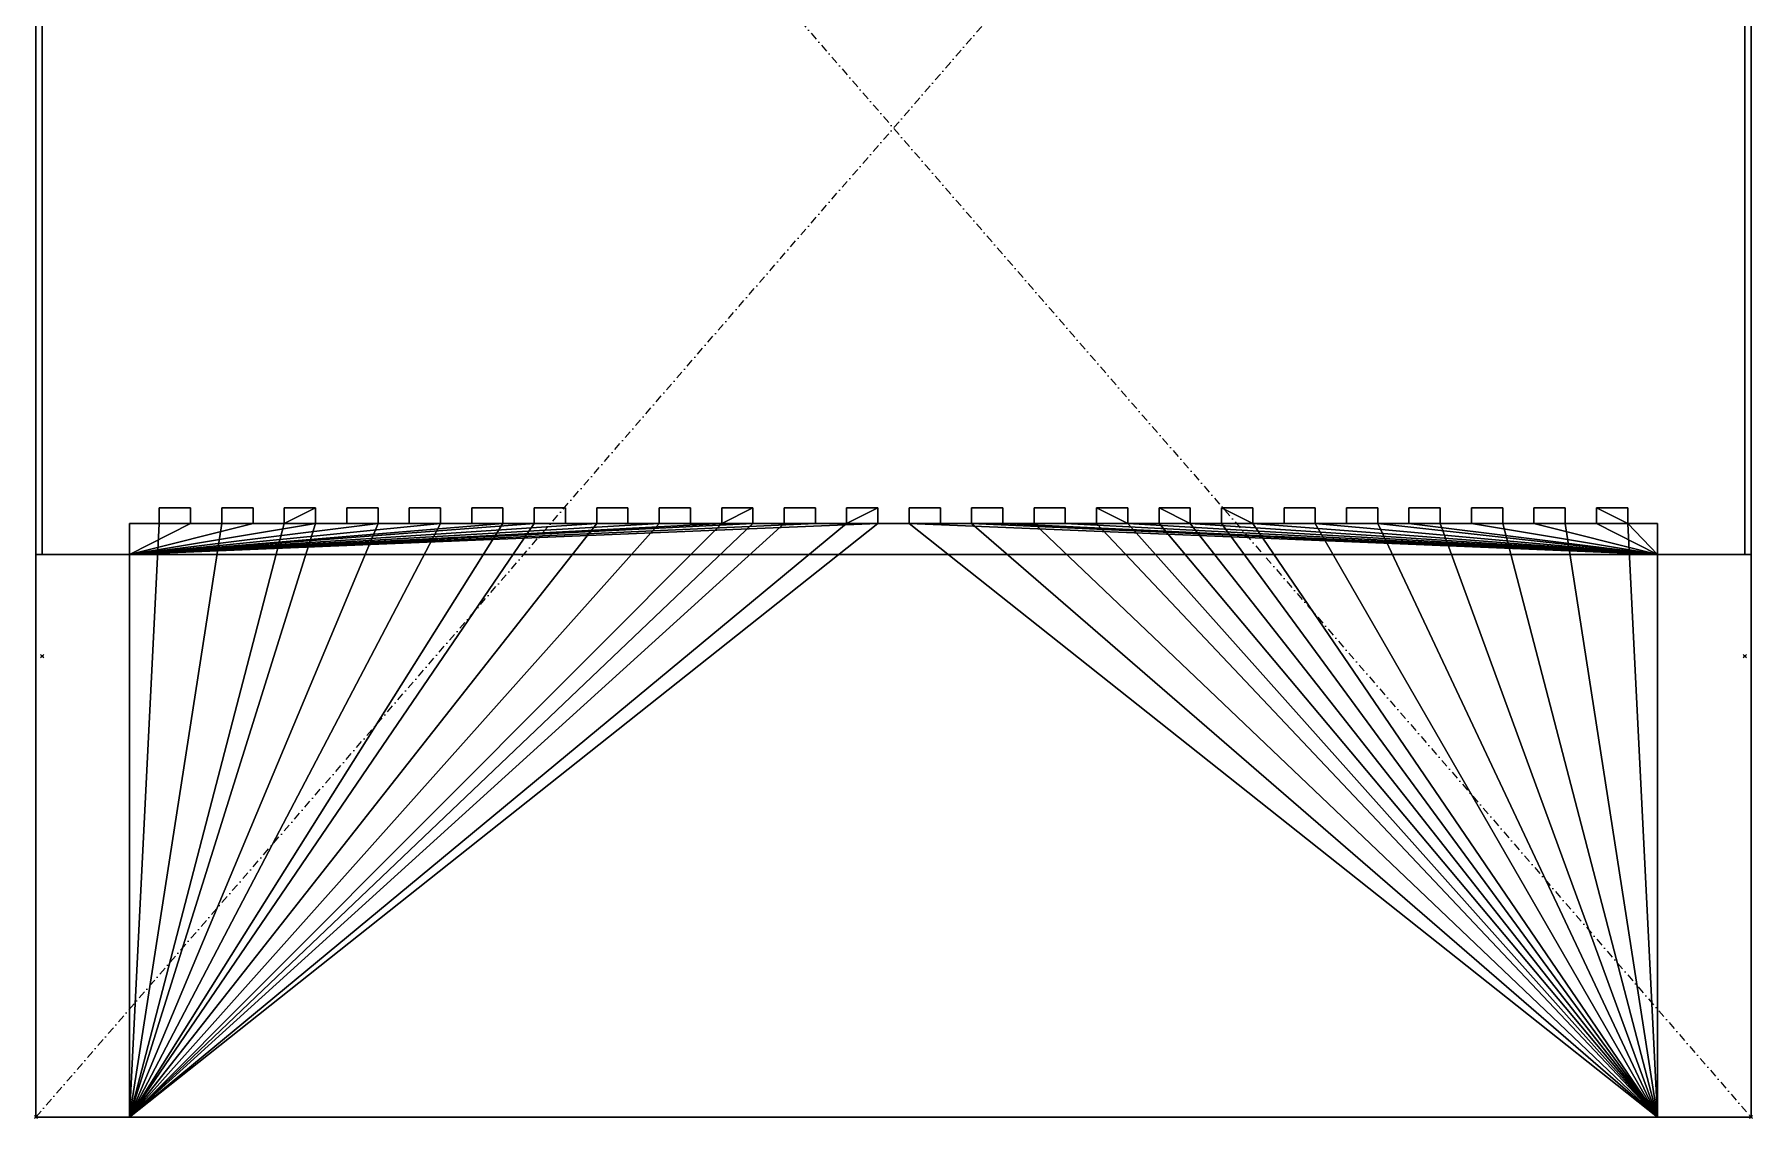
# Model space of a CAD drawing. Header units: millimetres. Extents: x -5 to 1122, y -1267 to 121.
# Drawn here: x -5 to 1095, y -1267 to -573 of the extents above; entities that cross this region are included whole.
import ezdxf

# ---------------------------------------------------------------- set-up
doc = ezdxf.new("R2010")
doc.units = ezdxf.units.MM
doc.header["$PDMODE"] = 35
doc.linetypes.add('TRATTO-PUNTO', pattern=[1, 0.5, -0.25, 0, -0.25])
for name, color, linetype in [('PQ_200_2D', 1, 'Continuous'), ('PQ_200_3D', 1, 'Continuous'), ('PQ_204_2D', 7, 'Continuous'), ('PQ_INS_3D', 3, 'Continuous')]:
    doc.layers.add(name, color=color, linetype=linetype)

msp = doc.modelspace()

# ---------------------------------------------------------------- linework, layer by layer
at = {"layer": 'PQ_200_2D', "linetype": 'TRATTO-PUNTO', "ltscale": 10}
for p, q in [((-4, -1266), (-4, 0)), ((1094, 0), (1094, -1266)), ((1094, -1266), (-4, -1266))]:
    msp.add_line(p, q, dxfattribs=at)
at = {"layer": 'PQ_204_2D', "linetype": 'TRATTO-PUNTO', "ltscale": 10}
for p, q in [((-4, 0), (1094, -1266)), ((-4, -1266), (1094, 0))]:
    msp.add_line(p, q, dxfattribs=at)
at = {"layer": 'PQ_INS_3D'}
for p in [(0, -971), (1090, -971), (-4, -1266), (1094, -1266)]:
    msp.add_point(p, dxfattribs=at)

# ---------------------------------------------------------------- meshes
at = {"layer": 'PQ_200_3D'}
mesh = msp.add_polyface(dxfattribs=at)
corners = [(-4, -906, 1934), (-4, -1266, 2057.9), (-4, -1266, 2178), (-4, 0, 2178), (-4, 0, 1707), (-4, -906, 1707)]
mesh.append_faces([[corners[k] for k in face] for face in [(0, 4, 5)]], dxfattribs={"vtx0": -1})
mesh.append_faces([[corners[k] for k in face] for face in [(3, 4, 0, 2)]], dxfattribs={"vtx1": -1, "vtx2": -1})
mesh.append_faces([[corners[k] for k in face] for face in [(0, 1, 2)]], dxfattribs={"vtx2": -1})
mesh = msp.add_polyface(dxfattribs=at)
corners = [(0, 0, 1707), (0, -906, 1707), (-4, -906, 1707), (-4, 0, 1707)]
mesh.append_faces([[corners[k] for k in face] for face in [(0, 1, 2, 3)]])
mesh = msp.add_polyface(dxfattribs=at)
corners = [(-4, -1266, 2178), (1094, -1266, 2178), (1094, 0, 2178), (-4, 0, 2178)]
mesh.append_faces([[corners[k] for k in face] for face in [(0, 1, 2, 3)]])
mesh = msp.add_polyface(dxfattribs=at)
corners = [(0, 0, 1728), (0, -906, 1728), (0, -906, 1707), (0, 0, 1707)]
mesh.append_faces([[corners[k] for k in face] for face in [(0, 1, 2, 3)]])
mesh = msp.add_polyface(dxfattribs=at)
corners = [(0, -906, 1728), (0, 0, 1728), (1090, 0, 1728), (1090, -906, 1728)]
mesh.append_faces([[corners[k] for k in face] for face in [(0, 1, 2, 3)]])
mesh = msp.add_polyface(dxfattribs=at)
corners = [(1090, 0, 1707), (1090, -906, 1707), (1090, -906, 1728), (1090, 0, 1728)]
mesh.append_faces([[corners[k] for k in face] for face in [(0, 1, 2, 3)]])
mesh = msp.add_polyface(dxfattribs=at)
corners = [(1094, 0, 1707), (1094, -906, 1707), (1090, -906, 1707), (1090, 0, 1707)]
mesh.append_faces([[corners[k] for k in face] for face in [(0, 1, 2, 3)]])
mesh = msp.add_polyface(dxfattribs=at)
corners = [(1094, 0, 2178), (1094, -1266, 2178), (1094, -1266, 2057.9), (1094, -906, 1934), (1094, -906, 1707), (1094, 0, 1707)]
mesh.append_faces([[corners[k] for k in face] for face in [(5, 3, 4)]], dxfattribs={"vtx0": -1})
mesh.append_faces([[corners[k] for k in face] for face in [(3, 5, 0, 1)]], dxfattribs={"vtx0": -1, "vtx3": -1})
mesh.append_faces([[corners[k] for k in face] for face in [(2, 3, 1)]], dxfattribs={"vtx1": -1})
mesh = msp.add_polyface(dxfattribs=at)
corners = [(1034, -1266, 2057.9), (56, -1266, 2057.9), (56, -886, 2057.9), (75, -886, 2057.9), (75, -876, 2057.9), (95, -876, 2057.9), (95, -886, 2057.9), (115, -886, 2057.9), (115, -876, 2057.9), (135, -876, 2057.9), (135, -886, 2057.9), (155, -886, 2057.9), (155, -876, 2057.9), (175, -876, 2057.9), (175, -886, 2057.9), (195, -886, 2057.9), (195, -876, 2057.9), (215, -876, 2057.9), (215, -886, 2057.9), (235, -886, 2057.9), (235, -876, 2057.9), (255, -876, 2057.9), (255, -886, 2057.9), (275, -886, 2057.9), (275, -876, 2057.9), (295, -876, 2057.9), (295, -886, 2057.9), (315, -886, 2057.9), (315, -876, 2057.9), (335, -876, 2057.9), (335, -886, 2057.9), (355, -886, 2057.9), (355, -876, 2057.9), (375, -876, 2057.9), (375, -886, 2057.9), (395, -886, 2057.9), (395, -876, 2057.9), (415, -876, 2057.9), (415, -886, 2057.9), (435, -886, 2057.9), (435, -876, 2057.9), (455, -876, 2057.9), (455, -886, 2057.9), (475, -886, 2057.9), (475, -876, 2057.9), (495, -876, 2057.9), (495, -886, 2057.9), (515, -886, 2057.9), (515, -876, 2057.9), (535, -876, 2057.9), (535, -886, 2057.9), (555, -886, 2057.9), (555, -876, 2057.9), (575, -876, 2057.9), (575, -886, 2057.9), (595, -886, 2057.9), (595, -876, 2057.9), (615, -876, 2057.9), (615, -886, 2057.9), (635, -886, 2057.9), (635, -876, 2057.9), (655, -876, 2057.9), (655, -886, 2057.9), (675, -886, 2057.9), (675, -876, 2057.9), (695, -876, 2057.9), (695, -886, 2057.9), (715, -886, 2057.9), (715, -876, 2057.9), (735, -876, 2057.9), (735, -886, 2057.9), (755, -886, 2057.9), (755, -876, 2057.9), (775, -876, 2057.9), (775, -886, 2057.9), (795, -886, 2057.9), (795, -876, 2057.9), (815, -876, 2057.9), (815, -886, 2057.9), (835, -886, 2057.9), (835, -876, 2057.9), (855, -876, 2057.9), (855, -886, 2057.9), (875, -886, 2057.9), (875, -876, 2057.9), (895, -876, 2057.9), (895, -886, 2057.9), (915, -886, 2057.9), (915, -876, 2057.9), (935, -876, 2057.9), (935, -886, 2057.9), (955, -886, 2057.9), (955, -876, 2057.9), (975, -876, 2057.9), (975, -886, 2057.9), (995, -886, 2057.9), (995, -876, 2057.9), (1015, -876, 2057.9), (1015, -886, 2057.9), (1034, -886, 2057.9)]
mesh.append_faces([[corners[k] for k in face] for face in [(86, 83, 84, 85), (82, 79, 80, 81), (98, 95, 96, 97), (90, 87, 88, 89), (94, 91, 92, 93), (0, 98, 99), (62, 59, 60, 61), (58, 55, 56, 57), (54, 51, 52, 53), (78, 75, 76, 77), (66, 64, 65), (49, 47, 48), (41, 39, 40)]], dxfattribs={"vtx0": -1})
mesh.append_faces([[corners[k] for k in face] for face in [(83, 86, 0, 82), (79, 82, 0, 78), (75, 78, 0, 74), (15, 18, 1, 14), (14, 1, 11, 13)]], dxfattribs={"vtx0": -1, "vtx1": -1, "vtx2": -1})
mesh.append_faces([[corners[k] for k in face] for face in [(74, 0, 71, 72), (70, 0, 67, 68), (1, 31, 34, 35), (1, 27, 30, 31)]], dxfattribs={"vtx0": -1, "vtx1": -1, "vtx3": -1})
mesh.append_faces([[corners[k] for k in face] for face in [(0, 70, 71), (0, 66, 67), (51, 0, 1, 50)]], dxfattribs={"vtx0": -1, "vtx2": -1})
mesh.append_faces([[corners[k] for k in face] for face in [(0, 86, 87, 90), (0, 94, 95, 98), (0, 90, 91, 94), (47, 49, 50, 1), (39, 41, 42, 1), (1, 22, 23, 26), (1, 18, 19, 22)]], dxfattribs={"vtx0": -1, "vtx2": -1, "vtx3": -1})
mesh.append_faces([[corners[k] for k in face] for face in [(45, 46, 43, 44), (37, 38, 35, 36), (33, 34, 31, 32), (29, 30, 27, 28), (25, 26, 23, 24), (21, 22, 19, 20), (9, 10, 7, 8), (5, 6, 3, 4), (17, 18, 15, 16), (12, 13, 11)]], dxfattribs={"vtx1": -1})
mesh.append_faces([[corners[k] for k in face] for face in [(42, 43, 1), (26, 27, 1)]], dxfattribs={"vtx1": -1, "vtx2": -1})
mesh.append_faces([[corners[k] for k in face] for face in [(62, 63, 0, 59), (58, 59, 0, 55), (54, 55, 0, 51), (63, 64, 66, 0), (46, 47, 1, 43), (38, 39, 1, 35), (10, 11, 1, 7), (6, 7, 1, 3)]], dxfattribs={"vtx1": -1, "vtx2": -1, "vtx3": -1})
mesh.append_faces([[corners[k] for k in face] for face in [(72, 73, 74), (68, 69, 70), (1, 2, 3)]], dxfattribs={"vtx2": -1})
mesh = msp.add_polyface(dxfattribs=at)
corners = [(56, -906, 1788), (1034, -906, 1788), (1034, -886, 1788), (1015, -886, 1788), (1015, -876, 1788), (995, -876, 1788), (995, -886, 1788), (975, -886, 1788), (975, -876, 1788), (955, -876, 1788), (955, -886, 1788), (935, -886, 1788), (935, -876, 1788), (915, -876, 1788), (915, -886, 1788), (895, -886, 1788), (895, -876, 1788), (875, -876, 1788), (875, -886, 1788), (855, -886, 1788), (855, -876, 1788), (835, -876, 1788), (835, -886, 1788), (815, -886, 1788), (815, -876, 1788), (795, -876, 1788), (795, -886, 1788), (775, -886, 1788), (775, -876, 1788), (755, -876, 1788), (755, -886, 1788), (735, -886, 1788), (735, -876, 1788), (715, -876, 1788), (715, -886, 1788), (695, -886, 1788), (695, -876, 1788), (675, -876, 1788), (675, -886, 1788), (655, -886, 1788), (655, -876, 1788), (635, -876, 1788), (635, -886, 1788), (615, -886, 1788), (615, -876, 1788), (595, -876, 1788), (595, -886, 1788), (575, -886, 1788), (575, -876, 1788), (555, -876, 1788), (555, -886, 1788), (535, -886, 1788), (535, -876, 1788), (515, -876, 1788), (515, -886, 1788), (495, -886, 1788), (495, -876, 1788), (475, -876, 1788), (475, -886, 1788), (455, -886, 1788), (455, -876, 1788), (435, -876, 1788), (435, -886, 1788), (415, -886, 1788), (415, -876, 1788), (395, -876, 1788), (395, -886, 1788), (375, -886, 1788), (375, -876, 1788), (355, -876, 1788), (355, -886, 1788), (335, -886, 1788), (335, -876, 1788), (315, -876, 1788), (315, -886, 1788), (295, -886, 1788), (295, -876, 1788), (275, -876, 1788), (275, -886, 1788), (255, -886, 1788), (255, -876, 1788), (235, -876, 1788), (235, -886, 1788), (215, -886, 1788), (215, -876, 1788), (195, -876, 1788), (195, -886, 1788), (175, -886, 1788), (175, -876, 1788), (155, -876, 1788), (155, -886, 1788), (135, -886, 1788), (135, -876, 1788), (115, -876, 1788), (115, -886, 1788), (95, -886, 1788), (95, -876, 1788), (75, -876, 1788), (75, -886, 1788), (56, -886, 1788)]
mesh.append_faces([[corners[k] for k in face] for face in [(3, 1, 2)]], dxfattribs={"vtx0": -1})
mesh.append_faces([[corners[k] for k in face] for face in [(0, 95, 98, 99), (75, 0, 74)]], dxfattribs={"vtx0": -1, "vtx1": -1})
mesh.append_faces([[corners[k] for k in face] for face in [(6, 1, 3, 5), (15, 18, 1, 14), (1, 43, 46), (67, 70, 0, 66), (62, 0, 59)]], dxfattribs={"vtx0": -1, "vtx1": -1, "vtx2": -1})
mesh.append_faces([[corners[k] for k in face] for face in [(1, 23, 26, 27), (1, 27, 30, 31), (1, 35, 38, 39), (1, 39, 42, 43), (0, 51, 54, 55), (0, 87, 90, 91), (0, 75, 78, 79), (0, 83, 86, 87), (0, 79, 82, 83)]], dxfattribs={"vtx0": -1, "vtx1": -1, "vtx3": -1})
mesh.append_faces([[corners[k] for k in face] for face in [(1, 18, 19)]], dxfattribs={"vtx0": -1, "vtx2": -1})
mesh.append_faces([[corners[k] for k in face] for face in [(1, 6, 7, 10), (1, 10, 11, 14), (1, 46, 47, 50), (0, 62, 63, 66), (0, 70, 71, 74)]], dxfattribs={"vtx0": -1, "vtx2": -1, "vtx3": -1})
mesh.append_faces([[corners[k] for k in face] for face in [(4, 5, 3)]], dxfattribs={"vtx1": -1})
mesh.append_faces([[corners[k] for k in face] for face in [(22, 23, 1, 19), (34, 35, 1, 31), (58, 59, 0, 55), (94, 95, 0, 91)]], dxfattribs={"vtx1": -1, "vtx2": -1, "vtx3": -1})
mesh.append_faces([[corners[k] for k in face] for face in [(0, 1, 50, 51)]], dxfattribs={"vtx1": -1, "vtx3": -1})
mesh.append_faces([[corners[k] for k in face] for face in [(64, 65, 66, 63), (68, 69, 70, 67), (52, 53, 54, 51), (56, 57, 58, 55), (60, 61, 62, 59), (72, 73, 74, 71), (88, 89, 90, 87), (92, 93, 94, 91), (96, 97, 98, 95), (76, 77, 78, 75), (84, 85, 86, 83), (80, 81, 82, 79)]], dxfattribs={"vtx2": -1})
mesh.append_faces([[corners[k] for k in face] for face in [(7, 8, 9, 10), (11, 12, 13, 14), (15, 16, 17, 18), (19, 20, 21, 22), (27, 28, 29, 30), (31, 32, 33, 34), (39, 40, 41, 42), (43, 44, 45, 46), (35, 36, 37, 38), (23, 24, 25, 26), (47, 48, 49, 50)]], dxfattribs={"vtx3": -1})
mesh = msp.add_polyface(dxfattribs=at)
corners = [(75, -876, 2057.9), (75, -876, 1788), (95, -876, 1788), (95, -876, 2057.9)]
mesh.append_faces([[corners[k] for k in face] for face in [(0, 1, 2, 3)]])
mesh = msp.add_polyface(dxfattribs=at)
corners = [(75, -886, 2057.9), (75, -886, 1788), (75, -876, 1788), (75, -876, 2057.9)]
mesh.append_faces([[corners[k] for k in face] for face in [(0, 1, 2, 3)]])
mesh = msp.add_polyface(dxfattribs=at)
corners = [(95, -876, 2057.9), (95, -876, 1788), (95, -886, 1788), (95, -886, 2057.9)]
mesh.append_faces([[corners[k] for k in face] for face in [(0, 1, 2, 3)]])
mesh = msp.add_polyface(dxfattribs=at)
corners = [(115, -876, 2057.9), (115, -876, 1788), (135, -876, 1788), (135, -876, 2057.9)]
mesh.append_faces([[corners[k] for k in face] for face in [(0, 1, 2, 3)]])
mesh = msp.add_polyface(dxfattribs=at)
corners = [(115, -886, 2057.9), (115, -886, 1788), (115, -876, 1788), (115, -876, 2057.9)]
mesh.append_faces([[corners[k] for k in face] for face in [(0, 1, 2, 3)]])
mesh = msp.add_polyface(dxfattribs=at)
corners = [(135, -876, 2057.9), (135, -876, 1788), (135, -886, 1788), (135, -886, 2057.9)]
mesh.append_faces([[corners[k] for k in face] for face in [(0, 1, 2, 3)]])
mesh = msp.add_polyface(dxfattribs=at)
corners = [(155, -876, 2057.9), (155, -876, 1788), (175, -876, 1788), (175, -876, 2057.9)]
mesh.append_faces([[corners[k] for k in face] for face in [(0, 1, 2, 3)]])
mesh = msp.add_polyface(dxfattribs=at)
corners = [(155, -886, 2057.9), (155, -886, 1788), (155, -876, 1788), (155, -876, 2057.9)]
mesh.append_faces([[corners[k] for k in face] for face in [(0, 1, 2, 3)]])
mesh = msp.add_polyface(dxfattribs=at)
corners = [(175, -876, 2057.9), (175, -876, 1788), (175, -886, 1788), (175, -886, 2057.9)]
mesh.append_faces([[corners[k] for k in face] for face in [(0, 1, 2, 3)]])
mesh = msp.add_polyface(dxfattribs=at)
corners = [(195, -876, 2057.9), (195, -876, 1788), (215, -876, 1788), (215, -876, 2057.9)]
mesh.append_faces([[corners[k] for k in face] for face in [(0, 1, 2, 3)]])
mesh = msp.add_polyface(dxfattribs=at)
corners = [(195, -886, 2057.9), (195, -886, 1788), (195, -876, 1788), (195, -876, 2057.9)]
mesh.append_faces([[corners[k] for k in face] for face in [(0, 1, 2, 3)]])
mesh = msp.add_polyface(dxfattribs=at)
corners = [(215, -876, 2057.9), (215, -876, 1788), (215, -886, 1788), (215, -886, 2057.9)]
mesh.append_faces([[corners[k] for k in face] for face in [(0, 1, 2, 3)]])
mesh = msp.add_polyface(dxfattribs=at)
corners = [(235, -876, 2057.9), (235, -876, 1788), (255, -876, 1788), (255, -876, 2057.9)]
mesh.append_faces([[corners[k] for k in face] for face in [(0, 1, 2, 3)]])
mesh = msp.add_polyface(dxfattribs=at)
corners = [(235, -886, 2057.9), (235, -886, 1788), (235, -876, 1788), (235, -876, 2057.9)]
mesh.append_faces([[corners[k] for k in face] for face in [(0, 1, 2, 3)]])
mesh = msp.add_polyface(dxfattribs=at)
corners = [(255, -876, 2057.9), (255, -876, 1788), (255, -886, 1788), (255, -886, 2057.9)]
mesh.append_faces([[corners[k] for k in face] for face in [(0, 1, 2, 3)]])
mesh = msp.add_polyface(dxfattribs=at)
corners = [(275, -876, 2057.9), (275, -876, 1788), (295, -876, 1788), (295, -876, 2057.9)]
mesh.append_faces([[corners[k] for k in face] for face in [(0, 1, 2, 3)]])
mesh = msp.add_polyface(dxfattribs=at)
corners = [(275, -886, 2057.9), (275, -886, 1788), (275, -876, 1788), (275, -876, 2057.9)]
mesh.append_faces([[corners[k] for k in face] for face in [(0, 1, 2, 3)]])
mesh = msp.add_polyface(dxfattribs=at)
corners = [(295, -876, 2057.9), (295, -876, 1788), (295, -886, 1788), (295, -886, 2057.9)]
mesh.append_faces([[corners[k] for k in face] for face in [(0, 1, 2, 3)]])
mesh = msp.add_polyface(dxfattribs=at)
corners = [(315, -876, 2057.9), (315, -876, 1788), (335, -876, 1788), (335, -876, 2057.9)]
mesh.append_faces([[corners[k] for k in face] for face in [(0, 1, 2, 3)]])
mesh = msp.add_polyface(dxfattribs=at)
corners = [(315, -886, 2057.9), (315, -886, 1788), (315, -876, 1788), (315, -876, 2057.9)]
mesh.append_faces([[corners[k] for k in face] for face in [(0, 1, 2, 3)]])
mesh = msp.add_polyface(dxfattribs=at)
corners = [(335, -876, 2057.9), (335, -876, 1788), (335, -886, 1788), (335, -886, 2057.9)]
mesh.append_faces([[corners[k] for k in face] for face in [(0, 1, 2, 3)]])
mesh = msp.add_polyface(dxfattribs=at)
corners = [(355, -876, 2057.9), (355, -876, 1788), (375, -876, 1788), (375, -876, 2057.9)]
mesh.append_faces([[corners[k] for k in face] for face in [(0, 1, 2, 3)]])
mesh = msp.add_polyface(dxfattribs=at)
corners = [(355, -886, 2057.9), (355, -886, 1788), (355, -876, 1788), (355, -876, 2057.9)]
mesh.append_faces([[corners[k] for k in face] for face in [(0, 1, 2, 3)]])
mesh = msp.add_polyface(dxfattribs=at)
corners = [(375, -876, 2057.9), (375, -876, 1788), (375, -886, 1788), (375, -886, 2057.9)]
mesh.append_faces([[corners[k] for k in face] for face in [(0, 1, 2, 3)]])
mesh = msp.add_polyface(dxfattribs=at)
corners = [(395, -876, 2057.9), (395, -876, 1788), (415, -876, 1788), (415, -876, 2057.9)]
mesh.append_faces([[corners[k] for k in face] for face in [(0, 1, 2, 3)]])
mesh = msp.add_polyface(dxfattribs=at)
corners = [(395, -886, 2057.9), (395, -886, 1788), (395, -876, 1788), (395, -876, 2057.9)]
mesh.append_faces([[corners[k] for k in face] for face in [(0, 1, 2, 3)]])
mesh = msp.add_polyface(dxfattribs=at)
corners = [(415, -876, 2057.9), (415, -876, 1788), (415, -886, 1788), (415, -886, 2057.9)]
mesh.append_faces([[corners[k] for k in face] for face in [(0, 1, 2, 3)]])
mesh = msp.add_polyface(dxfattribs=at)
corners = [(435, -876, 2057.9), (435, -876, 1788), (455, -876, 1788), (455, -876, 2057.9)]
mesh.append_faces([[corners[k] for k in face] for face in [(0, 1, 2, 3)]])
mesh = msp.add_polyface(dxfattribs=at)
corners = [(435, -886, 2057.9), (435, -886, 1788), (435, -876, 1788), (435, -876, 2057.9)]
mesh.append_faces([[corners[k] for k in face] for face in [(0, 1, 2, 3)]])
mesh = msp.add_polyface(dxfattribs=at)
corners = [(455, -876, 2057.9), (455, -876, 1788), (455, -886, 1788), (455, -886, 2057.9)]
mesh.append_faces([[corners[k] for k in face] for face in [(0, 1, 2, 3)]])
mesh = msp.add_polyface(dxfattribs=at)
corners = [(475, -876, 2057.9), (475, -876, 1788), (495, -876, 1788), (495, -876, 2057.9)]
mesh.append_faces([[corners[k] for k in face] for face in [(0, 1, 2, 3)]])
mesh = msp.add_polyface(dxfattribs=at)
corners = [(475, -886, 2057.9), (475, -886, 1788), (475, -876, 1788), (475, -876, 2057.9)]
mesh.append_faces([[corners[k] for k in face] for face in [(0, 1, 2, 3)]])
mesh = msp.add_polyface(dxfattribs=at)
corners = [(495, -876, 2057.9), (495, -876, 1788), (495, -886, 1788), (495, -886, 2057.9)]
mesh.append_faces([[corners[k] for k in face] for face in [(0, 1, 2, 3)]])
mesh = msp.add_polyface(dxfattribs=at)
corners = [(515, -876, 2057.9), (515, -876, 1788), (535, -876, 1788), (535, -876, 2057.9)]
mesh.append_faces([[corners[k] for k in face] for face in [(0, 1, 2, 3)]])
mesh = msp.add_polyface(dxfattribs=at)
corners = [(515, -886, 2057.9), (515, -886, 1788), (515, -876, 1788), (515, -876, 2057.9)]
mesh.append_faces([[corners[k] for k in face] for face in [(0, 1, 2, 3)]])
mesh = msp.add_polyface(dxfattribs=at)
corners = [(535, -876, 2057.9), (535, -876, 1788), (535, -886, 1788), (535, -886, 2057.9)]
mesh.append_faces([[corners[k] for k in face] for face in [(0, 1, 2, 3)]])
mesh = msp.add_polyface(dxfattribs=at)
corners = [(555, -876, 2057.9), (555, -876, 1788), (575, -876, 1788), (575, -876, 2057.9)]
mesh.append_faces([[corners[k] for k in face] for face in [(0, 1, 2, 3)]])
mesh = msp.add_polyface(dxfattribs=at)
corners = [(555, -886, 2057.9), (555, -886, 1788), (555, -876, 1788), (555, -876, 2057.9)]
mesh.append_faces([[corners[k] for k in face] for face in [(0, 1, 2, 3)]])
mesh = msp.add_polyface(dxfattribs=at)
corners = [(575, -876, 2057.9), (575, -876, 1788), (575, -886, 1788), (575, -886, 2057.9)]
mesh.append_faces([[corners[k] for k in face] for face in [(0, 1, 2, 3)]])
mesh = msp.add_polyface(dxfattribs=at)
corners = [(595, -876, 2057.9), (595, -876, 1788), (615, -876, 1788), (615, -876, 2057.9)]
mesh.append_faces([[corners[k] for k in face] for face in [(0, 1, 2, 3)]])
mesh = msp.add_polyface(dxfattribs=at)
corners = [(595, -886, 2057.9), (595, -886, 1788), (595, -876, 1788), (595, -876, 2057.9)]
mesh.append_faces([[corners[k] for k in face] for face in [(0, 1, 2, 3)]])
mesh = msp.add_polyface(dxfattribs=at)
corners = [(615, -876, 2057.9), (615, -876, 1788), (615, -886, 1788), (615, -886, 2057.9)]
mesh.append_faces([[corners[k] for k in face] for face in [(0, 1, 2, 3)]])
mesh = msp.add_polyface(dxfattribs=at)
corners = [(635, -876, 2057.9), (635, -876, 1788), (655, -876, 1788), (655, -876, 2057.9)]
mesh.append_faces([[corners[k] for k in face] for face in [(0, 1, 2, 3)]])
mesh = msp.add_polyface(dxfattribs=at)
corners = [(635, -886, 2057.9), (635, -886, 1788), (635, -876, 1788), (635, -876, 2057.9)]
mesh.append_faces([[corners[k] for k in face] for face in [(0, 1, 2, 3)]])
mesh = msp.add_polyface(dxfattribs=at)
corners = [(655, -876, 2057.9), (655, -876, 1788), (655, -886, 1788), (655, -886, 2057.9)]
mesh.append_faces([[corners[k] for k in face] for face in [(0, 1, 2, 3)]])
mesh = msp.add_polyface(dxfattribs=at)
corners = [(675, -876, 2057.9), (675, -876, 1788), (695, -876, 1788), (695, -876, 2057.9)]
mesh.append_faces([[corners[k] for k in face] for face in [(0, 1, 2, 3)]])
mesh = msp.add_polyface(dxfattribs=at)
corners = [(675, -886, 2057.9), (675, -886, 1788), (675, -876, 1788), (675, -876, 2057.9)]
mesh.append_faces([[corners[k] for k in face] for face in [(0, 1, 2, 3)]])
mesh = msp.add_polyface(dxfattribs=at)
corners = [(695, -876, 2057.9), (695, -876, 1788), (695, -886, 1788), (695, -886, 2057.9)]
mesh.append_faces([[corners[k] for k in face] for face in [(0, 1, 2, 3)]])
mesh = msp.add_polyface(dxfattribs=at)
corners = [(715, -876, 2057.9), (715, -876, 1788), (735, -876, 1788), (735, -876, 2057.9)]
mesh.append_faces([[corners[k] for k in face] for face in [(0, 1, 2, 3)]])
mesh = msp.add_polyface(dxfattribs=at)
corners = [(715, -886, 2057.9), (715, -886, 1788), (715, -876, 1788), (715, -876, 2057.9)]
mesh.append_faces([[corners[k] for k in face] for face in [(0, 1, 2, 3)]])
mesh = msp.add_polyface(dxfattribs=at)
corners = [(735, -876, 2057.9), (735, -876, 1788), (735, -886, 1788), (735, -886, 2057.9)]
mesh.append_faces([[corners[k] for k in face] for face in [(0, 1, 2, 3)]])
mesh = msp.add_polyface(dxfattribs=at)
corners = [(755, -876, 2057.9), (755, -876, 1788), (775, -876, 1788), (775, -876, 2057.9)]
mesh.append_faces([[corners[k] for k in face] for face in [(0, 1, 2, 3)]])
mesh = msp.add_polyface(dxfattribs=at)
corners = [(755, -886, 2057.9), (755, -886, 1788), (755, -876, 1788), (755, -876, 2057.9)]
mesh.append_faces([[corners[k] for k in face] for face in [(0, 1, 2, 3)]])
mesh = msp.add_polyface(dxfattribs=at)
corners = [(775, -876, 2057.9), (775, -876, 1788), (775, -886, 1788), (775, -886, 2057.9)]
mesh.append_faces([[corners[k] for k in face] for face in [(0, 1, 2, 3)]])
mesh = msp.add_polyface(dxfattribs=at)
corners = [(795, -876, 2057.9), (795, -876, 1788), (815, -876, 1788), (815, -876, 2057.9)]
mesh.append_faces([[corners[k] for k in face] for face in [(0, 1, 2, 3)]])
mesh = msp.add_polyface(dxfattribs=at)
corners = [(795, -886, 2057.9), (795, -886, 1788), (795, -876, 1788), (795, -876, 2057.9)]
mesh.append_faces([[corners[k] for k in face] for face in [(0, 1, 2, 3)]])
mesh = msp.add_polyface(dxfattribs=at)
corners = [(815, -876, 2057.9), (815, -876, 1788), (815, -886, 1788), (815, -886, 2057.9)]
mesh.append_faces([[corners[k] for k in face] for face in [(0, 1, 2, 3)]])
mesh = msp.add_polyface(dxfattribs=at)
corners = [(835, -876, 2057.9), (835, -876, 1788), (855, -876, 1788), (855, -876, 2057.9)]
mesh.append_faces([[corners[k] for k in face] for face in [(0, 1, 2, 3)]])
mesh = msp.add_polyface(dxfattribs=at)
corners = [(835, -886, 2057.9), (835, -886, 1788), (835, -876, 1788), (835, -876, 2057.9)]
mesh.append_faces([[corners[k] for k in face] for face in [(0, 1, 2, 3)]])
mesh = msp.add_polyface(dxfattribs=at)
corners = [(855, -876, 2057.9), (855, -876, 1788), (855, -886, 1788), (855, -886, 2057.9)]
mesh.append_faces([[corners[k] for k in face] for face in [(0, 1, 2, 3)]])
mesh = msp.add_polyface(dxfattribs=at)
corners = [(875, -876, 2057.9), (875, -876, 1788), (895, -876, 1788), (895, -876, 2057.9)]
mesh.append_faces([[corners[k] for k in face] for face in [(0, 1, 2, 3)]])
mesh = msp.add_polyface(dxfattribs=at)
corners = [(875, -886, 2057.9), (875, -886, 1788), (875, -876, 1788), (875, -876, 2057.9)]
mesh.append_faces([[corners[k] for k in face] for face in [(0, 1, 2, 3)]])
mesh = msp.add_polyface(dxfattribs=at)
corners = [(895, -876, 2057.9), (895, -876, 1788), (895, -886, 1788), (895, -886, 2057.9)]
mesh.append_faces([[corners[k] for k in face] for face in [(0, 1, 2, 3)]])
mesh = msp.add_polyface(dxfattribs=at)
corners = [(915, -876, 2057.9), (915, -876, 1788), (935, -876, 1788), (935, -876, 2057.9)]
mesh.append_faces([[corners[k] for k in face] for face in [(0, 1, 2, 3)]])
mesh = msp.add_polyface(dxfattribs=at)
corners = [(915, -886, 2057.9), (915, -886, 1788), (915, -876, 1788), (915, -876, 2057.9)]
mesh.append_faces([[corners[k] for k in face] for face in [(0, 1, 2, 3)]])
mesh = msp.add_polyface(dxfattribs=at)
corners = [(935, -876, 2057.9), (935, -876, 1788), (935, -886, 1788), (935, -886, 2057.9)]
mesh.append_faces([[corners[k] for k in face] for face in [(0, 1, 2, 3)]])
mesh = msp.add_polyface(dxfattribs=at)
corners = [(955, -876, 2057.9), (955, -876, 1788), (975, -876, 1788), (975, -876, 2057.9)]
mesh.append_faces([[corners[k] for k in face] for face in [(0, 1, 2, 3)]])
mesh = msp.add_polyface(dxfattribs=at)
corners = [(955, -886, 2057.9), (955, -886, 1788), (955, -876, 1788), (955, -876, 2057.9)]
mesh.append_faces([[corners[k] for k in face] for face in [(0, 1, 2, 3)]])
mesh = msp.add_polyface(dxfattribs=at)
corners = [(975, -876, 2057.9), (975, -876, 1788), (975, -886, 1788), (975, -886, 2057.9)]
mesh.append_faces([[corners[k] for k in face] for face in [(0, 1, 2, 3)]])
mesh = msp.add_polyface(dxfattribs=at)
corners = [(995, -876, 2057.9), (995, -876, 1788), (1015, -876, 1788), (1015, -876, 2057.9)]
mesh.append_faces([[corners[k] for k in face] for face in [(0, 1, 2, 3)]])
mesh = msp.add_polyface(dxfattribs=at)
corners = [(995, -886, 2057.9), (995, -886, 1788), (995, -876, 1788), (995, -876, 2057.9)]
mesh.append_faces([[corners[k] for k in face] for face in [(0, 1, 2, 3)]])
mesh = msp.add_polyface(dxfattribs=at)
corners = [(1015, -876, 2057.9), (1015, -876, 1788), (1015, -886, 1788), (1015, -886, 2057.9)]
mesh.append_faces([[corners[k] for k in face] for face in [(0, 1, 2, 3)]])
mesh = msp.add_polyface(dxfattribs=at)
corners = [(56, -1266, 2057.9), (56, -906, 1934), (56, -906, 1788), (56, -886, 1788), (56, -886, 2057.9)]
mesh.append_faces([[corners[k] for k in face] for face in [(3, 4, 1, 2), (0, 1, 4)]], dxfattribs={"vtx1": -1})
mesh = msp.add_polyface(dxfattribs=at)
corners = [(75, -886, 2057.9), (56, -886, 2057.9), (56, -886, 1788), (75, -886, 1788), (115, -886, 2057.9), (95, -886, 2057.9), (95, -886, 1788), (115, -886, 1788), (155, -886, 2057.9), (135, -886, 2057.9), (135, -886, 1788), (155, -886, 1788), (195, -886, 2057.9), (175, -886, 2057.9), (175, -886, 1788), (195, -886, 1788), (235, -886, 2057.9), (215, -886, 2057.9), (215, -886, 1788), (235, -886, 1788), (275, -886, 2057.9), (255, -886, 2057.9), (255, -886, 1788), (275, -886, 1788), (315, -886, 2057.9), (295, -886, 2057.9), (295, -886, 1788), (315, -886, 1788), (355, -886, 2057.9), (335, -886, 2057.9), (335, -886, 1788), (355, -886, 1788), (395, -886, 2057.9), (375, -886, 2057.9), (375, -886, 1788), (395, -886, 1788), (435, -886, 2057.9), (415, -886, 2057.9), (415, -886, 1788), (435, -886, 1788), (475, -886, 2057.9), (455, -886, 2057.9), (455, -886, 1788), (475, -886, 1788), (515, -886, 2057.9), (495, -886, 2057.9), (495, -886, 1788), (515, -886, 1788), (555, -886, 2057.9), (535, -886, 2057.9), (535, -886, 1788), (555, -886, 1788), (595, -886, 2057.9), (575, -886, 2057.9), (575, -886, 1788), (595, -886, 1788), (635, -886, 2057.9), (615, -886, 2057.9), (615, -886, 1788), (635, -886, 1788), (675, -886, 2057.9), (655, -886, 2057.9), (655, -886, 1788), (675, -886, 1788), (715, -886, 2057.9), (695, -886, 2057.9), (695, -886, 1788), (715, -886, 1788), (755, -886, 2057.9), (735, -886, 2057.9), (735, -886, 1788), (755, -886, 1788), (795, -886, 2057.9), (775, -886, 2057.9), (775, -886, 1788), (795, -886, 1788), (835, -886, 2057.9), (815, -886, 2057.9), (815, -886, 1788), (835, -886, 1788), (875, -886, 2057.9), (855, -886, 2057.9), (855, -886, 1788), (875, -886, 1788), (915, -886, 2057.9), (895, -886, 2057.9), (895, -886, 1788), (915, -886, 1788), (955, -886, 2057.9), (935, -886, 2057.9), (935, -886, 1788), (955, -886, 1788), (1034, -886, 2057.9), (1015, -886, 2057.9), (1015, -886, 1788), (1034, -886, 1788), (995, -886, 2057.9), (975, -886, 2057.9), (975, -886, 1788), (995, -886, 1788)]
mesh.append_faces([[corners[k] for k in face] for face in [(3, 0, 1, 2), (6, 7, 4, 5), (10, 11, 8, 9), (14, 15, 12, 13), (18, 19, 16, 17), (22, 23, 20, 21), (26, 27, 24, 25), (30, 31, 28, 29), (34, 35, 32, 33), (39, 36, 37, 38), (43, 40, 41, 42), (46, 47, 44, 45), (51, 48, 49, 50), (54, 55, 52, 53), (59, 56, 57, 58), (62, 63, 60, 61), (66, 67, 64, 65), (71, 68, 69, 70), (74, 75, 72, 73), (79, 76, 77, 78), (82, 83, 80, 81), (87, 84, 85, 86), (90, 91, 88, 89), (94, 95, 92, 93), (99, 96, 97, 98)]])
mesh = msp.add_polyface(dxfattribs=at)
corners = [(1034, -906, 1934), (1034, -1266, 2057.9), (1034, -886, 2057.9), (1034, -886, 1788), (1034, -906, 1788)]
mesh.append_faces([[corners[k] for k in face] for face in [(0, 1, 2), (3, 4, 0, 2)]], dxfattribs={"vtx2": -1})
mesh = msp.add_polyface(dxfattribs=at)
corners = [(56, -1266, 2057.9), (-4, -1266, 2057.9), (-4, -906, 1934), (56, -906, 1934)]
mesh.append_faces([[corners[k] for k in face] for face in [(0, 1, 2, 3)]])
mesh = msp.add_polyface(dxfattribs=at)
corners = [(1034, -906, 1788), (56, -906, 1788), (56, -906, 1934), (-4, -906, 1934), (-4, -906, 1707), (0, -906, 1707), (0, -906, 1728), (1090, -906, 1728), (1090, -906, 1707), (1094, -906, 1707), (1094, -906, 1934), (1034, -906, 1934)]
mesh.append_faces([[corners[k] for k in face] for face in [(6, 7, 0, 1)]], dxfattribs={"vtx1": -1, "vtx3": -1})
mesh.append_faces([[corners[k] for k in face] for face in [(4, 5, 6, 3)]], dxfattribs={"vtx2": -1})
mesh.append_faces([[corners[k] for k in face] for face in [(10, 11, 0, 7), (1, 2, 3, 6)]], dxfattribs={"vtx2": -1, "vtx3": -1})
mesh.append_faces([[corners[k] for k in face] for face in [(7, 8, 9, 10)]], dxfattribs={"vtx3": -1})
mesh = msp.add_polyface(dxfattribs=at)
corners = [(1034, -906, 1934), (1094, -906, 1934), (1094, -1266, 2057.9), (1034, -1266, 2057.9)]
mesh.append_faces([[corners[k] for k in face] for face in [(0, 1, 2, 3)]])
mesh = msp.add_polyface(dxfattribs=at)
corners = [(56, -1266, 2057.9), (1034, -1266, 2057.9), (1094, -1266, 2057.9), (1094, -1266, 2178), (-4, -1266, 2178), (-4, -1266, 2057.9)]
mesh.append_faces([[corners[k] for k in face] for face in [(1, 2, 3, 0), (4, 5, 0, 3)]], dxfattribs={"vtx2": -1})

doc.saveas('drawing.dxf')
